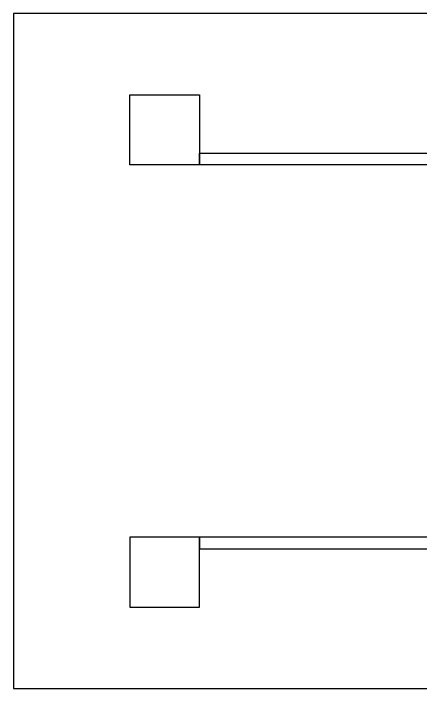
# Model space of a CAD drawing. Extents: x -7000 to 3750, y -6210 to 6210.
# Drawn here: x -7000 to -5250, y 1600 to 4500 of the extents above; entities that cross this region are included whole.
import ezdxf

# ---------------------------------------------------------------- set-up
doc = ezdxf.new("R2010")
doc.units = 0

msp = doc.modelspace()

# ---------------------------------------------------------------- linework, layer by layer
at = {"layer": 'HBMetalGapLayer'}
msp.add_lwpolyline([(-7000, 1600), (0, 1600), (0, 4500), (-7000, 4500)], close=True, dxfattribs=at)
at = {"layer": 'HBMetalPosLayer'}
for points in [[(-6500, 4150), (-6200, 4150), (-6200, 3850), (-6500, 3850)], [(-6200, 3900), (-800, 3900), (-800, 3850), (-6200, 3850)], [(-6500, 1950), (-6200, 1950), (-6200, 2250), (-6500, 2250)], [(-6200, 2200), (-800, 2200), (-800, 2250), (-6200, 2250)]]:
    msp.add_lwpolyline(points, close=True, dxfattribs=at)

doc.saveas('drawing.dxf')
